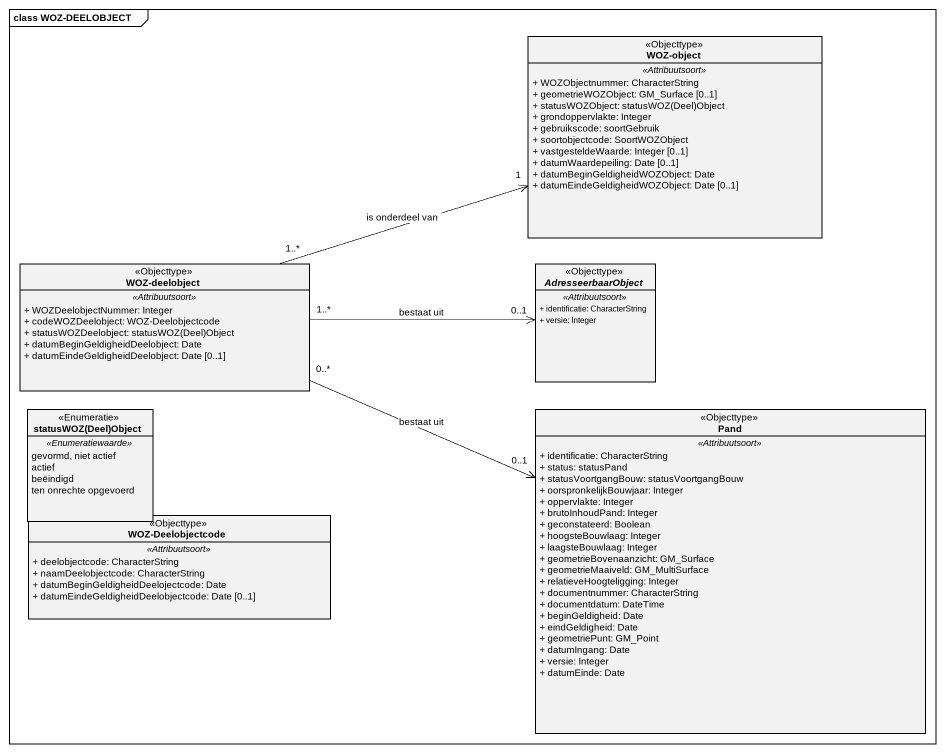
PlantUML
@startuml
mainframe class WOZ-DEELOBJECT
hide circle
hide empty members
skinparam classAttributeIconSize 0
class "WOZ-object" as WOZ_object <<Objecttype>> {
  .. <<Attribuutsoort>> ..
  + WOZObjectnummer: CharacterString
  + geometrieWOZObject: GM_Surface [0..1]
  {field} + statusWOZObject: statusWOZ(Deel)Object
  + grondoppervlakte: Integer
  + gebruikscode: soortGebruik
  + soortobjectcode: SoortWOZObject
  + vastgesteldeWaarde: Integer [0..1]
  + datumWaardepeiling: Date [0..1]
  + datumBeginGeldigheidWOZObject: Date
  + datumEindeGeldigheidWOZObject: Date [0..1]
}
class "WOZ-deelobject" as WOZ_deelobject <<Objecttype>> {
  .. <<Attribuutsoort>> ..
  + WOZDeelobjectNummer: Integer
  + codeWOZDeelobject: WOZ-Deelobjectcode
  {field} + statusWOZDeelobject: statusWOZ(Deel)Object
  + datumBeginGeldigheidDeelobject: Date
  + datumEindeGeldigheidDeelobject: Date [0..1]
}
abstract class AdresseerbaarObject <<Objecttype>> {
  .. <<Attribuutsoort>> ..
  + identificatie: CharacterString
  + versie: Integer
}
enum "statusWOZ(Deel)Object" as statusWOZ_Deel_Object <<Enumeratie>> {
  .. <<Enumeratiewaarde>> ..
  gevormd, niet actief
  actief
  beëindigd
  ten onrechte opgevoerd
}
class Pand <<Objecttype>> {
  .. <<Attribuutsoort>> ..
  + identificatie: CharacterString
  + status: statusPand
  + statusVoortgangBouw: statusVoortgangBouw
  + oorspronkelijkBouwjaar: Integer
  + oppervlakte: Integer
  + brutoInhoudPand: Integer
  + geconstateerd: Boolean
  + hoogsteBouwlaag: Integer
  + laagsteBouwlaag: Integer
  + geometrieBovenaanzicht: GM_Surface
  + geometrieMaaiveld: GM_MultiSurface
  + relatieveHoogteligging: Integer
  + documentnummer: CharacterString
  + documentdatum: DateTime
  + beginGeldigheid: Date
  + eindGeldigheid: Date
  + geometriePunt: GM_Point
  + datumIngang: Date
  + versie: Integer
  + datumEinde: Date
}
class "WOZ-Deelobjectcode" as WOZ_Deelobjectcode <<Objecttype>> {
  .. <<Attribuutsoort>> ..
  + deelobjectcode: CharacterString
  + naamDeelobjectcode: CharacterString
  + datumBeginGeldigheidDeelojectcode: Date
  + datumEindeGeldigheidDeelobjectcode: Date [0..1]
}
WOZ_deelobject "1..*" -right-> "1" WOZ_object : is onderdeel van
WOZ_deelobject "1..*" -right-> "0..1" AdresseerbaarObject : bestaat uit
WOZ_deelobject "0..*" -right-> "0..1" Pand : bestaat uit
@enduml
